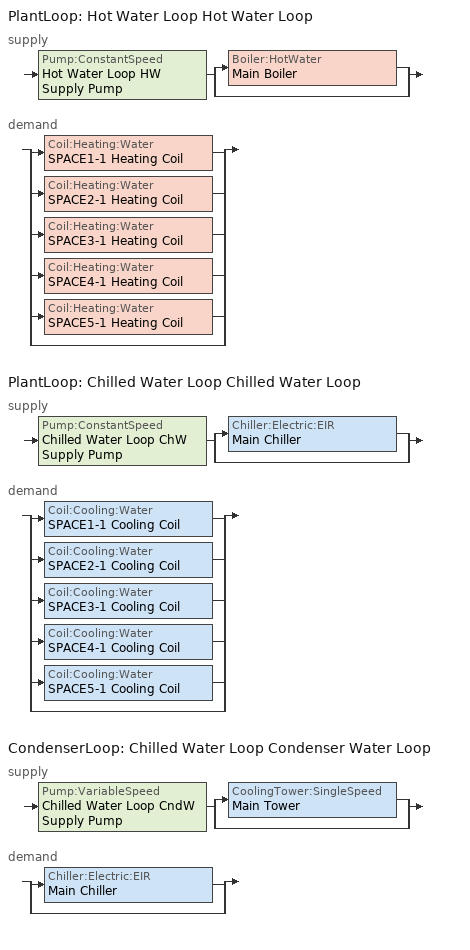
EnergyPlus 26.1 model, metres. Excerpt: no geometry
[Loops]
PlantLoop 'Hot Water Loop Hot Water Loop'
 supply: Pump:ConstantSpeed 'Hot Water Loop HW Supply Pump' > split
  | Boiler:HotWater 'Main Boiler'
  | bypass
 demand: split
  | Coil:Heating:Water 'SPACE1-1 Heating Coil'
  | Coil:Heating:Water 'SPACE2-1 Heating Coil'
  | Coil:Heating:Water 'SPACE3-1 Heating Coil'
  | Coil:Heating:Water 'SPACE4-1 Heating Coil'
  | Coil:Heating:Water 'SPACE5-1 Heating Coil'
  | bypass
PlantLoop 'Chilled Water Loop Chilled Water Loop'
 supply: Pump:ConstantSpeed 'Chilled Water Loop ChW Supply Pump' > split
  | Chiller:Electric:EIR 'Main Chiller'
  | bypass
 demand: split
  | Coil:Cooling:Water 'SPACE1-1 Cooling Coil'
  | Coil:Cooling:Water 'SPACE2-1 Cooling Coil'
  | Coil:Cooling:Water 'SPACE3-1 Cooling Coil'
  | Coil:Cooling:Water 'SPACE4-1 Cooling Coil'
  | Coil:Cooling:Water 'SPACE5-1 Cooling Coil'
  | bypass
CondenserLoop 'Chilled Water Loop Condenser Water Loop'
 supply: Pump:VariableSpeed 'Chilled Water Loop CndW Supply Pump' > split
  | CoolingTower:SingleSpeed 'Main Tower'
  | bypass
 demand: split
  | Chiller:Electric:EIR 'Main Chiller'
  | bypass
[ThermostatSetpoint:DualSetpoint]
All Zones Dual SP Control: Heating Setpoint Temperature Schedule=Htg-SetP-Sch; Cooling Setpoint Temperature Schedule=Clg-SetP-Sch
[ZoneControl:Thermostat] Control Type Schedule=HVACTemplate-Always 4; Control=All Zones Dual SP Control
Name | Zone or ZoneList
SPACE1-1 Thermostat | SPACE1-1
SPACE2-1 Thermostat | SPACE2-1
SPACE3-1 Thermostat | SPACE3-1
SPACE4-1 Thermostat | SPACE4-1
SPACE5-1 Thermostat | SPACE5-1
[DesignSpecification:OutdoorAir] Outdoor Air Method=flow/person; Outdoor Air Flow per Person {m3/s}=0.00944; Outdoor Air Flow per Zone Floor Area {m3/s-m2}=0; Outdoor Air Flow per Zone {m3/s}=0
SZ DSOA SPACE1-1; SZ DSOA SPACE2-1; SZ DSOA SPACE3-1; SZ DSOA SPACE4-1; SZ DSOA SPACE5-1
[Sizing:Zone] Zone Cooling Design Supply Air Temperature Input Method=SupplyAirTemperature; Zone Cooling Design Supply Air Temperature {C}=12.5; Zone Cooling Design Supply Air Temperature Difference {delta C}=11.11; Zone Heating Design Supply Air Temperature Input Method=SupplyAirTemperature; Zone Heating Design Supply Air Temperature {C}=50; Zone Cooling Design Supply Air Humidity Ratio {kg-H20/kg-air}=0.008; Zone Heating Design Supply Air Humidity Ratio {kg-H2O/kg-air}=0.008; Cooling Design Air Flow Method=DesignDay; Cooling Design Air Flow Rate {m3/s}=0; Cooling Minimum Air Flow Fraction=0; Heating Design Air Flow Method=DesignDay; Heating Design Air Flow Rate {m3/s}=0; Heating Maximum Air Flow Fraction=0
Name | Design Specification Outdoor Air Object | Design Specification Zone Air Distribution Object
SPACE1-1 | SZ DSOA SPACE1-1 | SZ DSZAD SPACE1-1
SPACE2-1 | SZ DSOA SPACE2-1 | SZ DSZAD SPACE2-1
SPACE3-1 | SZ DSOA SPACE3-1 | SZ DSZAD SPACE3-1
SPACE4-1 | SZ DSOA SPACE4-1 | SZ DSZAD SPACE4-1
SPACE5-1 | SZ DSOA SPACE5-1 | SZ DSZAD SPACE5-1
[DesignSpecification:ZoneAirDistribution] Zone Air Distribution Effectiveness in Cooling Mode=1; Zone Air Distribution Effectiveness in Heating Mode=1
SZ DSZAD SPACE1-1; SZ DSZAD SPACE2-1; SZ DSZAD SPACE3-1; SZ DSZAD SPACE4-1; SZ DSZAD SPACE5-1
[Zone equipment]
SPACE1-1: SPACE1-1 Fan Coil
SPACE2-1: SPACE2-1 Fan Coil
SPACE3-1: SPACE3-1 Fan Coil
SPACE4-1: SPACE4-1 Fan Coil
SPACE5-1: SPACE5-1 Fan Coil
[ZoneHVAC:FourPipeFanCoil] Availability Schedule=FanAvailSched; Capacity Control Method=ConstantFanVariableFlow; Maximum Supply Air Flow Rate {m3/s}=autosize; Low Speed Supply Air Flow Ratio=0.33; Medium Speed Supply Air Flow Ratio=0.66; Maximum Outdoor Air Flow Rate {m3/s}=autosize; Maximum Cold Water Flow Rate {m3/s}=autosize; Minimum Cold Water Flow Rate {m3/s}=0; Cooling Convergence Tolerance=0.001; Maximum Hot Water Flow Rate {m3/s}=autosize; Minimum Hot Water Flow Rate{m3/s}=0; Heating Convergence Tolerance=0.001
Name | Fan | Cooling Coil | Heating Coil
SPACE1-1 Fan Coil | SPACE1-1 Supply Fan | SPACE1-1 Cooling Coil | SPACE1-1 Heating Coil
SPACE2-1 Fan Coil | SPACE2-1 Supply Fan | SPACE2-1 Cooling Coil | SPACE2-1 Heating Coil
SPACE3-1 Fan Coil | SPACE3-1 Supply Fan | SPACE3-1 Cooling Coil | SPACE3-1 Heating Coil
SPACE4-1 Fan Coil | SPACE4-1 Supply Fan | SPACE4-1 Cooling Coil | SPACE4-1 Heating Coil
SPACE5-1 Fan Coil | SPACE5-1 Supply Fan | SPACE5-1 Cooling Coil | SPACE5-1 Heating Coil
[Fan:SystemModel] Availability Schedule=FanAvailSched; Design Maximum Air Flow Rate {m3/s}=autosize; Speed Control Method=Discrete; Electric Power Minimum Flow Rate Fraction=0; Design Pressure Rise {Pa}=75; Motor Efficiency=0.9; Motor in Airstream Fraction=1; Design Electric Power Consumption {W}=autosize; Design Power Sizing Method=TotalEfficiencyAndPressure; Fan Total Efficiency=0.7; Number of Speeds=1; Speed 1 Flow Fraction=1; Speed 1 Electric Power Fraction=1
SPACE1-1 Supply Fan; SPACE2-1 Supply Fan; SPACE3-1 Supply Fan; SPACE4-1 Supply Fan; SPACE5-1 Supply Fan
[Coil:Cooling:Water] Design Water Flow Rate {m3/s}=autosize; Design Air Flow Rate {m3/s}=autosize; Design Inlet Water Temperature {C}=autosize; Design Inlet Air Temperature {C}=autosize; Design Outlet Air Temperature {C}=autosize; Design Inlet Air Humidity Ratio {kg-H2O/kg-air}=autosize; Design Outlet Air Humidity Ratio {kg-H2O/kg-air}=autosize; Type of Analysis=DetailedAnalysis; Heat Exchanger Configuration=CrossFlow
SPACE1-1 Cooling Coil; SPACE2-1 Cooling Coil; SPACE3-1 Cooling Coil; SPACE4-1 Cooling Coil; SPACE5-1 Cooling Coil
[Coil:Heating:Water] U-Factor Times Area Value {W/K}=autosize; Maximum Water Flow Rate {m3/s}=autosize; Performance Input Method=UFactorTimesAreaAndDesignWaterFlowRate; Rated Capacity=autosize; Rated Inlet Water Temperature=82.2; Rated Inlet Air Temperature=16.6; Rated Outlet Water Temperature=71.1; Rated Outlet Air Temperature=32.2; Rated Ratio for Air and Water Convection=0.5
SPACE1-1 Heating Coil; SPACE2-1 Heating Coil; SPACE3-1 Heating Coil; SPACE4-1 Heating Coil; SPACE5-1 Heating Coil
[Boiler:HotWater]
Main Boiler: Fuel Type=NaturalGas; Nominal Capacity {W}=autosize; Nominal Thermal Efficiency=0.8; Efficiency Curve Temperature Evaluation Variable=LeavingBoiler; Normalized Boiler Efficiency Curve=Main Boiler Efficiency Curve; Max Design Boiler Water Flow Rate {m3/s}=autosize; Minimum Part Load Ratio=0; Maximum Part Load Ratio=1.1; Optimum Part Load Ratio=1; Temp Upper Limit Water Outlet {C}=100; Boiler Flow Mode=ConstantFlow; On Cycle Parasitic Electric Load {W}=0; Sizing Factor=1
[Chiller:Electric:EIR]
Main Chiller: Reference Capacity {W}=autosize; Reference COP {W/W}=3.2; Reference Leaving Chilled Water Temperature {C}=6.67; Reference Entering Condenser Fluid Temperature {C}=29.4; Reference Evaporator Volumetric Water Flow Rate {m3/s}=autosize; Reference Condenser Volumetric Water Flow Rate {m3/s}=autosize; Cooling Capacity Function of Temperature Curve=Main Chiller RecipCapFT; Electric Input to Cooling Output Ratio Function of Temperature Curve=Main Chiller RecipEIRFT; Electric Input to Cooling Output Ratio Function of Part Load Ratio Curve=Main Chiller RecipEIRFPLR; Minimum Part Load Ratio=0; Maximum Part Load Ratio=1; Optimum Part Load Ratio=1; Minimum Unloading Ratio=0.25; Condenser Type=WaterCooled; Compressor Motor Efficiency=1; Leaving Chilled Water Lower Temperature Limit {C}=5; Chiller Flow Mode=ConstantFlow; Design Heat Recovery Water Flow Rate {m3/s}=0; Sizing Factor=1
[CoolingTower:SingleSpeed]
Main Tower: Design Water Flow Rate {m3/s}=autosize; Design Air Flow Rate {m3/s}=autosize; Design Fan Power {W}=autosize; Design U-Factor Times Area Value {W/K}=autosize; Free Convection Air Flow Rate {m3/s}=autocalculate; Free Convection U-Factor Times Area Value {W/K}=autocalculate; Performance Input Method=UFactorTimesAreaAndDesignWaterFlowRate; Free Convection Capacity {W}=autocalculate; Evaporation Loss Mode=SaturatedExit; Drift Loss Percent {percent}=0.008; Blowdown Calculation Mode=ConcentrationRatio; Blowdown Concentration Ratio=3; Capacity Control=FanCycling; Sizing Factor=1
[Sizing:Plant]
Name | Loop Type | Design loop exit temperature {C} | Design loop delta T {deltaC}
Hot Water Loop Hot Water Loop | Heating | 82 | 11
Chilled Water Loop Chilled Water Loop | Cooling | 7.22 | 6.67
Chilled Water Loop Condenser Water Loop | Condenser | 29.4 | 5.6
[PlantLoop] Fluid Type=Water; Maximum Loop Volumetric Flow Rate {m3/s}=autosize; Minimum Loop Volumetric Flow Rate {m3/s}=0; volume of the plant loop {m3}=autosize; Load Distribution Scheme=SequentialLoad; Plant Loop Demand Calculation Scheme=SingleSetpoint
Name | PlantEquipmentOperationSchemes | Maximum Loop Temperature {C} | Minimum Loop Temperature {C} | AvailabilityManagerAssignmentList | Common Pipe Simulation
Hot Water Loop Hot Water Loop | Hot Water Loop Operation | 100 | 10
Chilled Water Loop Chilled Water Loop | Chilled Water Loop Chiller Operation | 98 | 1 | Chilled Water Loop Availability List | None
[PlantEquipmentOperationSchemes] Control Scheme Schedule=HVACTemplate-Always 1
Name | Control Scheme
Hot Water Loop Operation | Hot Water Loop Operation All Hours
Chilled Water Loop Chiller Operation | Chilled Water Loop Chiller Operation All Hours
[PlantEquipmentOperation:HeatingLoad]
Hot Water Loop Operation All Hours: Load Range Lower Limit 1 {W}=0; Load Range Upper Limit 1 {W}=1000000000000000; Priority Control 1 Equipment List=Hot Water Loop All Equipment
[PlantEquipmentList]
Hot Water Loop All Equipment: Main Boiler
Chilled Water Loop All Chillers: Main Chiller
[Pump:ConstantSpeed] Rated Volumetric Flow Rate {m3/s}=autosize; Rated Pump Head {Pa}=179352; Rated Power Consumption {W}=autosize; Motor Efficiency=0.9; Fraction of Motor Inefficiencies to Fluid Stream=0; Pump Control Type=INTERMITTENT
Hot Water Loop HW Supply Pump; Chilled Water Loop ChW Supply Pump
[PlantEquipmentOperation:CoolingLoad] Load Range Lower Limit 1 {W}=0; Load Range Upper Limit 1 {W}=1000000000000000
Name | Priority Control 1 Equipment List
Chilled Water Loop Chiller Operation All Hours | Chilled Water Loop All Chillers
Chilled Water Loop Condenser Operation All Hours | Chilled Water Loop All Condensers
[CondenserLoop]
Chilled Water Loop Condenser Water Loop: Fluid Type=Water; Condenser Operation Scheme List=Chilled Water Loop Condenser Operation; Maximum Loop Temperature {C}=80; Minimum Loop Temperature {C}=5; Maximum Loop Volumetric Flow Rate {m3/s}=autosize; Minimum Loop Volumetric Flow Rate {m3/s}=0; volume of the plant loop {m3}=autosize; Load Distribution Scheme=SequentialLoad
[CondenserEquipmentOperationSchemes]
Chilled Water Loop Condenser Operation: Control Scheme=Chilled Water Loop Condenser Operation All Hours; Control Scheme Schedule=HVACTemplate-Always 1
[CondenserEquipmentList]
Chilled Water Loop All Condensers: Main Tower
[Pump:VariableSpeed]
Chilled Water Loop CndW Supply Pump: Rated Volumetric Flow Rate {m3/s}=autosize; Rated Pump Head {Pa}=179352; Rated Power Consumption {W}=autosize; Motor Efficiency=0.9; Fraction of Motor Inefficiencies to Fluid Stream=0; Coefficient 1 of the Part Load Performance Curve=0; Coefficient 2 of the Part Load Performance Curve=0; Coefficient 3 of the Part Load Performance Curve=1; Coefficient 4 of the Part Load Performance Curve=0; Min Flow Rate while operating in variable flow capacity {m3/s}=0; Pump Control Type=INTERMITTENT
[Schedule:Compact]
Htg-SetP-Sch: Through: 12/31, For: WeekDays CustomDay1 CustomDay2, Until: 6:00, 13, Until: 7:00, 18, Until: 21:00, 23, Until: 24:00, 13, For: WeekEnds Holiday, Until: 24:00, 13, For: SummerDesignDay, Until: 24:00, 13, For: WinterDesignDay, Until: 24:00, 23
Clg-SetP-Sch: Through: 12/31, For: WeekDays CustomDay1 CustomDay2, Until: 7:00, 32, Until: 21:00, 24, Until: 24:00, 32, For: WeekEnds Holiday, Until: 24:00, 32, For: SummerDesignDay, Until: 24:00, 24, For: WinterDesignDay, Until: 24:00, 32
FanAvailSched: Through: 12/31, For: WeekDays CustomDay1 CustomDay2, Until: 7:00, 0, Until: 21:00, 1, Until: 24:00, 0, For: Weekends Holiday, Until: 24:00, 0, For: SummerDesignDay, Until: 24:00, 1, For: WinterDesignDay, Until: 24:00, 1
HVACTemplate-Always 4: Through: 12/31, For: AllDays, Until: 24:00, 4
HVACTemplate-Always 1: Through: 12/31, For: AllDays, Until: 24:00, 1
[Curve:Quadratic] Minimum Value of x=0; Maximum Value of x=1
Name | Coefficient1 Constant | Coefficient2 x | Coefficient3 x**2
Main Boiler Efficiency Curve | 0.97 | 0.0633 | -0.0333
Main Chiller RecipEIRFPLR | 0.088065 | 1.137742 | -0.225806
[Curve:Biquadratic] Minimum Value of x=5; Maximum Value of x=10; Minimum Value of y=24; Maximum Value of y=35
Name | Coefficient1 Constant | Coefficient2 x | Coefficient3 x**2 | Coefficient4 y | Coefficient5 y**2 | Coefficient6 x*y
Main Chiller RecipCapFT | 0.507883 | 0.145228 | -0.00625644 | -0.0011178 | -0.0001296 | -0.00028188
Main Chiller RecipEIRFT | 1.03076 | -0.103536 | 0.00710208 | 0.0093186 | 0.00031752 | -0.00104328
